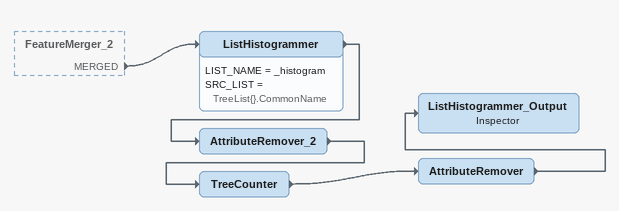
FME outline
FeatureMerger_2 [outside]
    MERGED -> ListHistogrammer
ListHistogrammer
    LIST_NAME = _histogram
    SRC_LIST = TreeList{}.CommonName
    -> AttributeRemover_2
AttributeRemover_2
    -> TreeCounter
TreeCounter
    -> AttributeRemover
AttributeRemover
    -> ListHistogrammer_Output
ListHistogrammer_Output: Inspector
